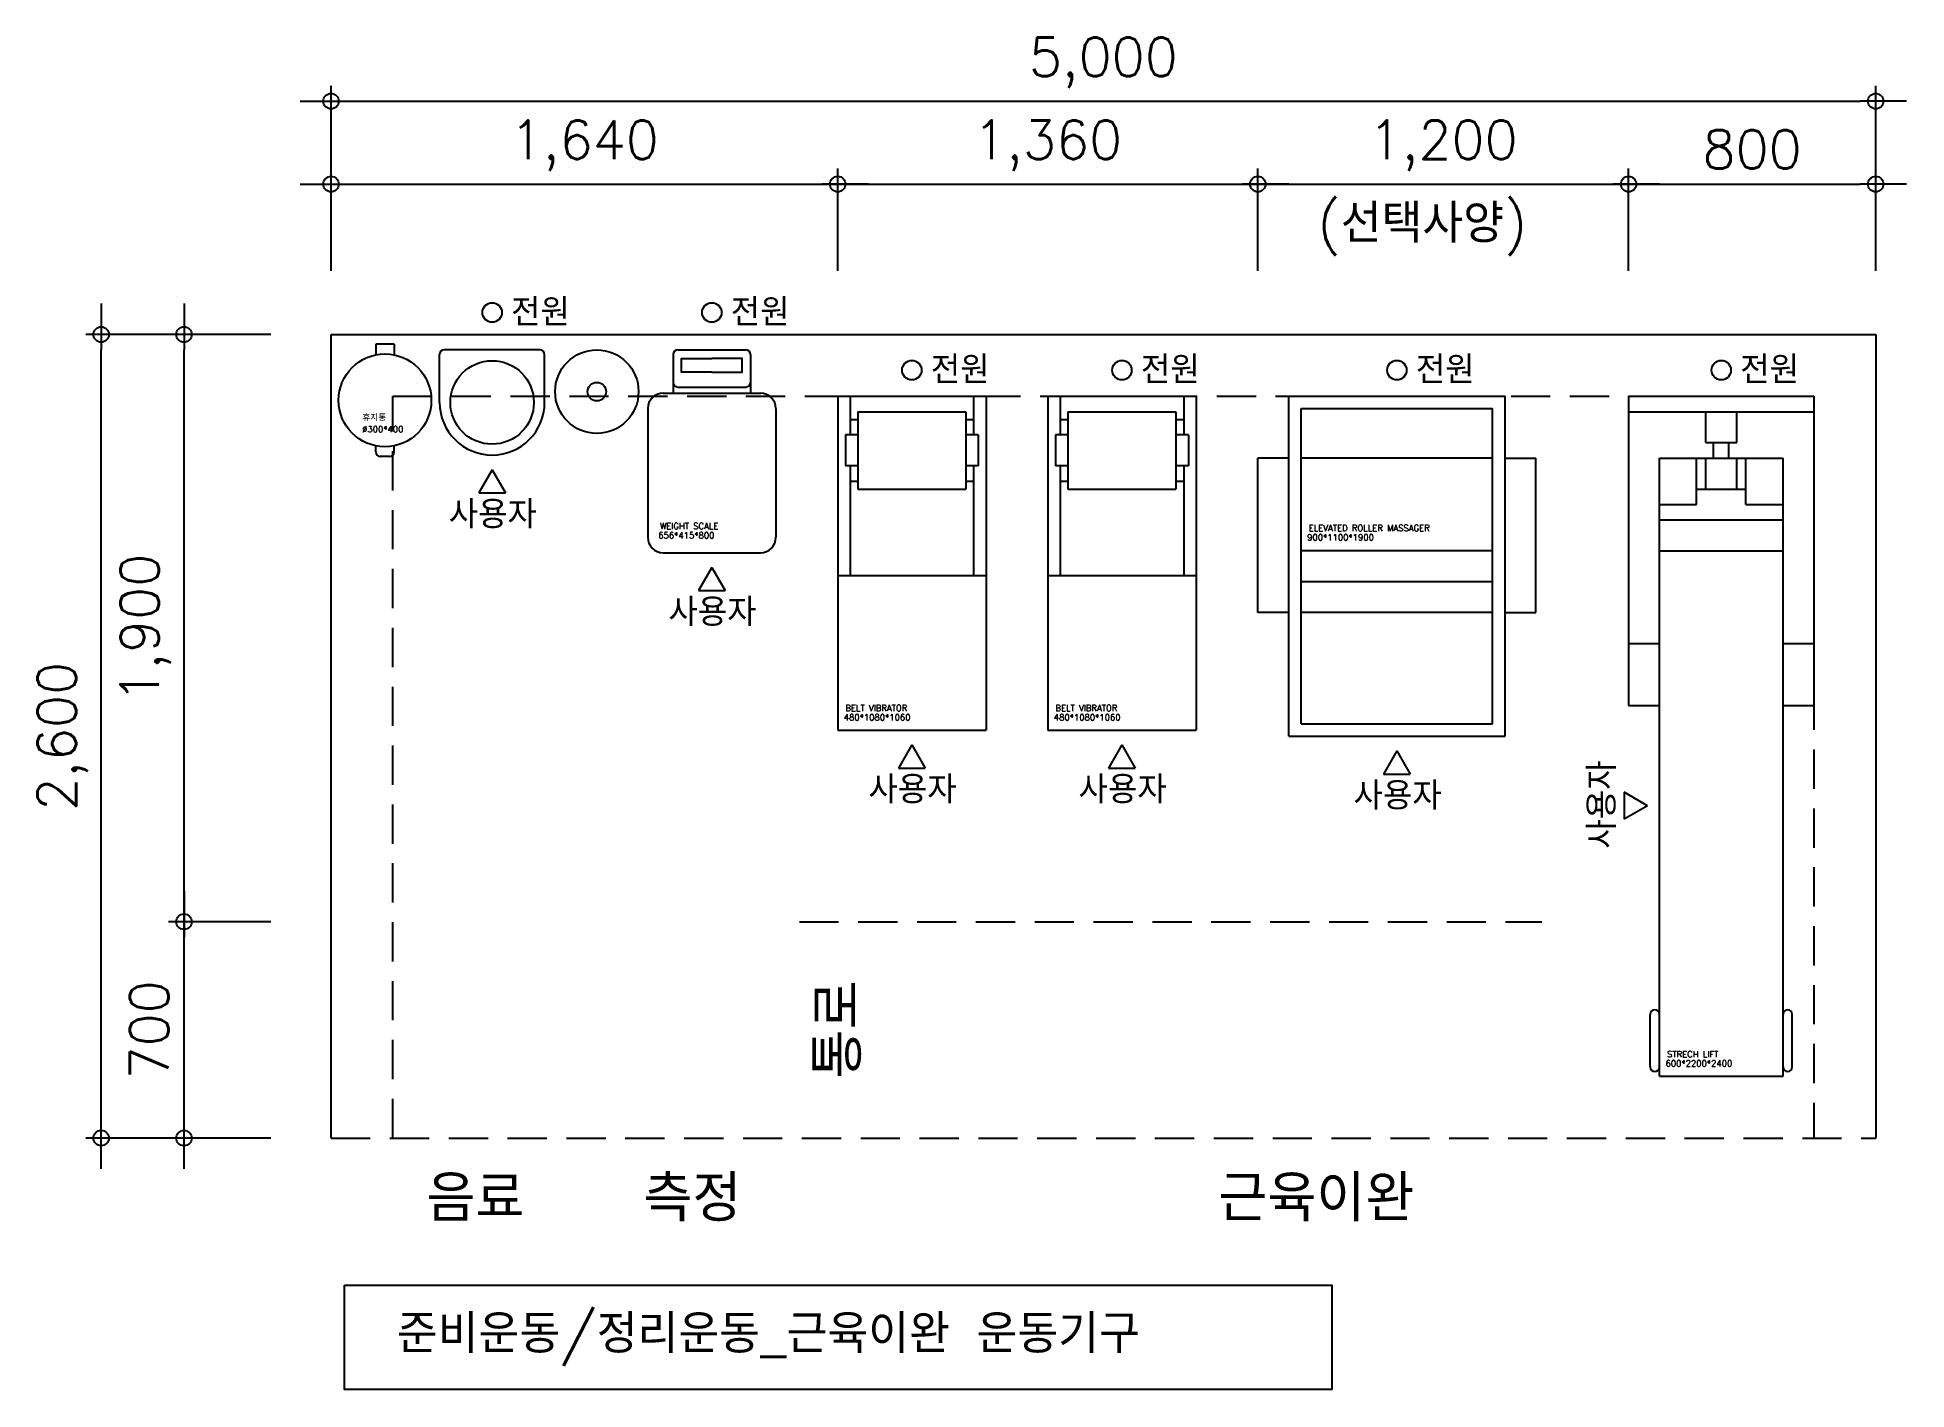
# Model space of a CAD drawing. Extents: x 9298 to 15349, y 47496 to 51871.
import ezdxf
from ezdxf.enums import TextEntityAlignment as Align

# ---------------------------------------------------------------- set-up
doc = ezdxf.new("R2010")
doc.units = 0
doc.header["$LTSCALE"] = 20
doc.header["$MEASUREMENT"] = 0
doc.linetypes.add('HIDDEN', pattern=[9.525, 6.35, -3.175])
doc.layers.get('0').update_dxf_attribs({"linetype": 'CONTINUOUS'})
doc.layers.get('DEFPOINTS').update_dxf_attribs({"linetype": 'CONTINUOUS'})
for name, color, linetype in [('1CONTINUOUS', 1, 'CONTINUOUS'), ('1HIDDEN', 1, 'HIDDEN'), ('2CONTINUOUS', 2, 'CONTINUOUS'), ('2HIDDEN', 2, 'HIDDEN'), ('3CONTINUOUS', 3, 'CONTINUOUS'), ('3TEXT', 3, 'CONTINUOUS'), ('4ele', 4, 'CONTINUOUS')]:
    doc.layers.add(name, color=color, linetype=linetype)
doc.styles.add('K_GEN', font='romans.shx', dxfattribs={"bigfont": 'whgtxt.shx'})
doc.styles.add('WHG', font='romans', dxfattribs={"bigfont": 'whgtxt'})
doc.dimstyles.new('STANDARD_WS', dxfattribs={"dimtxt": 2.5, "dimasz": 2.5, "dimexe": 1.25, "dimexo": 0.625, "dimtad": 1, "dimdec": 4, "dimdsep": 46, "dimtxsty": 'Standard', "dimcen": 2.5, "dimadec": 0, "dimazin": 0, "dimtfac": 1, "dimtdec": 4, "dimtmove": 0, "dimatfit": 3, "dimfxl": 0, "dimtolj": 1, "dimtzin": 0, "dimarcsym": 0})

# ---------------------------------------------------------------- blocks, each defined once
blk = doc.blocks.new('_CIDOTB')
at = {"color": 0, "linetype": 'ByBlock'}
blk.add_line((2, 0), (-1, 0), dxfattribs=at)
blk.add_circle((0, 0), 0.5, dxfattribs=at)
blk = doc.blocks.new('*D4')
at = {"layer": '4ele', "lineweight": -2}
for p, q in [((9785.8, 50910.2), (9454.7, 50910.2)), ((9504.7, 48360.2), (9504.7, 50860.2)), ((9785.8, 48310.2), (9454.7, 48310.2))]:
    blk.add_line(p, q, dxfattribs=at)
at = {"layer": 'DEFPOINTS', "color": 0}
for p in [(9504.7, 50910.2), (9835.8, 50910.2), (9835.8, 48310.2)]:
    blk.add_point(p, dxfattribs=at)
at = {"layer": '4ele', "lineweight": -2, "xscale": 50, "yscale": 50, "zscale": 50}
for p, rotation in [((9504.7, 50910.2), 90), ((9504.7, 48310.2), 270)]:
    blk.add_blockref('_CIDOTB', p, dxfattribs=dict(at, rotation=rotation))
at = {"layer": '4ele', "insert": (9380.3, 49610.2), "char_height": 125, "attachment_point": 5, "rotation": 90, "style": 'K_GEN'}
blk.add_mtext('\\A1;2,600', dxfattribs=at)
blk = doc.blocks.new('DIMDOT')
blk.add_line((-2, 0), (2, 0))
blk.add_circle((0, 0), 0.5)
blk = doc.blocks.new('*D3')
at = {"layer": '4ele', "lineweight": -2}
for p, q in [((10054, 49010.2), (9722.9, 49010.2)), ((9772.9, 48360.2), (9772.9, 48960.2)), ((10054, 48310.2), (9722.9, 48310.2))]:
    blk.add_line(p, q, dxfattribs=at)
at = {"layer": 'DEFPOINTS', "color": 0}
for p in [(9772.9, 49010.2), (10104, 49010.2), (10104, 48310.2)]:
    blk.add_point(p, dxfattribs=at)
at = {"layer": '4ele', "lineweight": -2, "xscale": 50, "yscale": 50, "zscale": 50}
for p, rotation in [((9772.9, 49010.2), 90), ((9772.9, 48310.2), 270)]:
    blk.add_blockref('_CIDOTB', p, dxfattribs=dict(at, rotation=rotation))
at = {"layer": '4ele', "insert": (9660.4, 48660.2), "char_height": 125, "attachment_point": 5, "rotation": 90, "style": 'K_GEN'}
blk.add_mtext('\\A1;700', dxfattribs=at)
blk = doc.blocks.new('*D5')
at = {"layer": '4ele', "lineweight": -2}
for p, q in [((10248.9, 51383.9), (10248.9, 51715)), ((15248.9, 51383.9), (15248.9, 51715)), ((10298.9, 51665), (15198.9, 51665))]:
    blk.add_line(p, q, dxfattribs=at)
at = {"layer": 'DEFPOINTS', "color": 0}
for p in [(15248.9, 51665), (10248.9, 51333.9), (15248.9, 51333.9)]:
    blk.add_point(p, dxfattribs=at)
at = {"layer": '4ele', "lineweight": -2, "xscale": 50, "yscale": 50, "zscale": 50, "rotation": 180}
blk.add_blockref('_CIDOTB', (10248.9, 51665), dxfattribs=at)
at = {"layer": '4ele', "lineweight": -2, "xscale": 50, "yscale": 50, "zscale": 50}
blk.add_blockref('_CIDOTB', (15248.9, 51665), dxfattribs=at)
at = {"layer": '4ele', "insert": (12748.9, 51789.4), "char_height": 125, "attachment_point": 5, "style": 'K_GEN'}
blk.add_mtext('\\A1;5,000', dxfattribs=at)
blk = doc.blocks.new('*D7')
at = {"layer": '4ele', "lineweight": -2}
for p, q in [((11888.9, 51115.7), (11888.9, 51446.8)), ((13248.9, 51115.7), (13248.9, 51446.8)), ((11938.9, 51396.8), (13198.9, 51396.8))]:
    blk.add_line(p, q, dxfattribs=at)
at = {"layer": 'DEFPOINTS', "color": 0}
for p in [(13248.9, 51396.8), (11888.9, 51065.7), (13248.9, 51065.7)]:
    blk.add_point(p, dxfattribs=at)
at = {"layer": '4ele', "lineweight": -2, "xscale": 50, "yscale": 50, "zscale": 50, "rotation": 180}
blk.add_blockref('_CIDOTB', (11888.9, 51396.8), dxfattribs=at)
at = {"layer": '4ele', "lineweight": -2, "xscale": 50, "yscale": 50, "zscale": 50}
blk.add_blockref('_CIDOTB', (13248.9, 51396.8), dxfattribs=at)
at = {"layer": '4ele', "insert": (12568.9, 51521.2), "char_height": 125, "attachment_point": 5, "style": 'K_GEN'}
blk.add_mtext('\\A1;1,360', dxfattribs=at)
blk = doc.blocks.new('*D2')
at = {"layer": '4ele', "lineweight": -2}
for p, q in [((10054, 50910.2), (9722.9, 50910.2)), ((9772.9, 49060.2), (9772.9, 50860.2)), ((10054, 49010.2), (9722.9, 49010.2))]:
    blk.add_line(p, q, dxfattribs=at)
at = {"layer": 'DEFPOINTS', "color": 0}
for p in [(9772.9, 50910.2), (10104, 50910.2), (10104, 49010.2)]:
    blk.add_point(p, dxfattribs=at)
at = {"layer": '4ele', "lineweight": -2, "xscale": 50, "yscale": 50, "zscale": 50}
for p, rotation in [((9772.9, 50910.2), 90), ((9772.9, 49010.2), 270)]:
    blk.add_blockref('_CIDOTB', p, dxfattribs=dict(at, rotation=rotation))
at = {"layer": '4ele', "insert": (9648.5, 49960.2), "char_height": 125, "attachment_point": 5, "rotation": 90, "style": 'K_GEN'}
blk.add_mtext('\\A1;1,900', dxfattribs=at)
blk = doc.blocks.new('*D6')
at = {"layer": '4ele', "lineweight": -2}
for p, q in [((10248.9, 51115.7), (10248.9, 51446.8)), ((11888.9, 51115.7), (11888.9, 51446.8)), ((10298.9, 51396.8), (11838.9, 51396.8))]:
    blk.add_line(p, q, dxfattribs=at)
at = {"layer": 'DEFPOINTS', "color": 0}
for p in [(11888.9, 51396.8), (10248.9, 51065.7), (11888.9, 51065.7)]:
    blk.add_point(p, dxfattribs=at)
at = {"layer": '4ele', "lineweight": -2, "xscale": 50, "yscale": 50, "zscale": 50, "rotation": 180}
blk.add_blockref('_CIDOTB', (10248.9, 51396.8), dxfattribs=at)
at = {"layer": '4ele', "lineweight": -2, "xscale": 50, "yscale": 50, "zscale": 50}
blk.add_blockref('_CIDOTB', (11888.9, 51396.8), dxfattribs=at)
at = {"layer": '4ele', "insert": (11068.9, 51521.2), "char_height": 125, "attachment_point": 5, "style": 'K_GEN'}
blk.add_mtext('\\A1;1,640', dxfattribs=at)
blk = doc.blocks.new('*D8')
at = {"layer": '4ele', "lineweight": -2}
for p, q in [((13248.9, 51115.7), (13248.9, 51446.8)), ((14448.9, 51115.7), (14448.9, 51446.8)), ((13298.9, 51396.8), (14398.9, 51396.8))]:
    blk.add_line(p, q, dxfattribs=at)
at = {"layer": 'DEFPOINTS', "color": 0}
for p in [(14448.9, 51396.8), (13248.9, 51065.7), (14448.9, 51065.7)]:
    blk.add_point(p, dxfattribs=at)
at = {"layer": '4ele', "lineweight": -2, "xscale": 50, "yscale": 50, "zscale": 50, "rotation": 180}
blk.add_blockref('_CIDOTB', (13248.9, 51396.8), dxfattribs=at)
at = {"layer": '4ele', "lineweight": -2, "xscale": 50, "yscale": 50, "zscale": 50}
blk.add_blockref('_CIDOTB', (14448.9, 51396.8), dxfattribs=at)
at = {"layer": '4ele', "insert": (13848.9, 51521.2), "char_height": 125, "attachment_point": 5, "style": 'K_GEN'}
blk.add_mtext('\\A1;1,200', dxfattribs=at)
blk = doc.blocks.new('*D9')
at = {"layer": '4ele', "lineweight": -2}
for p, q in [((14448.9, 51115.7), (14448.9, 51446.8)), ((15248.9, 51115.7), (15248.9, 51446.8)), ((14498.9, 51396.8), (15198.9, 51396.8))]:
    blk.add_line(p, q, dxfattribs=at)
at = {"layer": 'DEFPOINTS', "color": 0}
for p in [(15248.9, 51396.8), (14448.9, 51065.7), (15248.9, 51065.7)]:
    blk.add_point(p, dxfattribs=at)
at = {"layer": '4ele', "lineweight": -2, "xscale": 50, "yscale": 50, "zscale": 50, "rotation": 180}
blk.add_blockref('_CIDOTB', (14448.9, 51396.8), dxfattribs=at)
at = {"layer": '4ele', "lineweight": -2, "xscale": 50, "yscale": 50, "zscale": 50}
blk.add_blockref('_CIDOTB', (15248.9, 51396.8), dxfattribs=at)
at = {"layer": '4ele', "insert": (14848.9, 51509.3), "char_height": 125, "attachment_point": 5, "style": 'K_GEN'}
blk.add_mtext('\\A1;800', dxfattribs=at)

msp = doc.modelspace()

# ---------------------------------------------------------------- linework, layer by layer
at = {"layer": '1CONTINUOUS'}
for p, q in [((10770.34, 50472.67), (10726.95, 50397.52)), ((10770.34, 50472.67), (10813.72, 50397.52)), ((10726.95, 50397.52), (10813.72, 50397.52)), ((11481.43, 50156.67), (11438.04, 50081.53)), ((11481.43, 50156.67), (11524.81, 50081.53)), ((11438.04, 50081.53), (11524.81, 50081.53)), ((12128.93, 49582.67), (12085.54, 49507.53)), ((12128.93, 49582.67), (12172.31, 49507.53)), ((12808.93, 49582.67), (12765.54, 49507.53)), ((12808.93, 49582.67), (12852.31, 49507.53)), ((13698.93, 49562.67), (13655.54, 49487.53)), ((13698.93, 49562.67), (13742.31, 49487.53)), ((12085.54, 49507.53), (12172.31, 49507.53)), ((12765.54, 49507.53), (12852.31, 49507.53)), ((13655.54, 49487.53), (13742.31, 49487.53)), ((14434.89, 49429.05), (14434.89, 49342.28)), ((14510.03, 49385.67), (14434.89, 49429.05)), ((14510.03, 49385.67), (14434.89, 49342.28))]:
    msp.add_line(p, q, dxfattribs=at)
at = {"layer": '1HIDDEN'}
for p, q in [((10448.93, 48310.25), (10448.93, 50710.25)), ((10448.93, 50710.25), (15048.93, 50710.25)), ((15048.93, 50710.25), (15048.93, 48310.25))]:
    msp.add_line(p, q, dxfattribs=at)
at = {"layer": '2CONTINUOUS', "color": 6}
for p, q in [((10393.33, 50879), (10393.33, 50844.2)), ((10453.33, 50879), (10393.33, 50879)), ((10453.33, 50879), (10453.33, 50844.2)), ((10600.34, 50690.25), (10600.34, 50845.25)), ((10925.34, 50860.25), (10615.34, 50860.25)), ((10940.34, 50690.25), (10940.34, 50845.25)), ((11356.43, 50845.25), (11356.43, 50720.25)), ((11371.43, 50860.25), (11591.43, 50860.25)), ((11606.43, 50845.25), (11606.43, 50720.25)), ((11323.93, 50720.25), (11638.93, 50720.25)), ((11371.43, 50740.25), (11591.43, 50740.25)), ((11888.93, 50710.25), (11888.93, 49630.25)), ((11888.93, 50710.25), (12368.93, 50710.25)), ((11928.93, 50710.25), (11928.93, 50585.25)), ((12328.93, 50710.25), (12328.93, 50585.25)), ((12368.93, 50710.25), (12368.93, 49630.25)), ((12568.93, 50710.25), (13048.93, 50710.25)), ((12568.93, 50710.25), (12568.93, 49630.25)), ((12608.93, 50710.25), (12608.93, 50585.25)), ((13008.93, 50710.25), (13008.93, 50585.25)), ((13048.93, 50710.25), (13048.93, 49630.25)), ((13348.93, 49610.25), (13348.93, 50710.25)), ((13348.93, 50710.25), (14048.93, 50710.25)), ((14048.93, 49610.25), (14048.93, 50710.25)), ((14448.93, 50710.25), (14448.93, 49710.25)), ((14448.93, 50710.25), (15048.93, 50710.25)), ((15048.93, 50710.25), (15048.93, 49710.25)), ((11273.93, 50670.25), (11273.93, 50254.25)), ((11688.93, 50670.25), (11688.93, 50254.25)), ((11953.93, 50660.25), (12303.93, 50660.25)), ((11953.93, 50660.25), (11953.93, 50410.25)), ((12303.93, 50660.25), (12303.93, 50410.25)), ((12633.93, 50660.25), (12983.93, 50660.25)), ((12633.93, 50660.25), (12633.93, 50410.25)), ((12983.93, 50660.25), (12983.93, 50410.25)), ((13388.93, 49650.25), (13388.93, 50670.25)), ((13388.93, 50670.25), (14008.93, 50670.25)), ((14008.93, 49650.25), (14008.93, 50670.25)), ((14448.93, 50660.25), (15048.93, 50660.25)), ((14698.93, 50560.25), (14698.93, 50660.25)), ((14798.93, 50560.25), (14798.93, 50660.25)), ((11913.93, 50585.25), (11913.93, 50485.25)), ((11953.93, 50585.25), (11913.93, 50585.25)), ((11928.93, 50635.25), (11953.93, 50635.25)), ((12303.93, 50635.25), (12328.93, 50635.25)), ((12343.93, 50585.25), (12303.93, 50585.25)), ((12343.93, 50585.25), (12343.93, 50485.25)), ((12633.93, 50585.25), (12593.93, 50585.25)), ((12593.93, 50585.25), (12593.93, 50485.25)), ((12608.93, 50635.25), (12633.93, 50635.25)), ((12983.93, 50635.25), (13008.93, 50635.25)), ((13023.93, 50585.25), (12983.93, 50585.25)), ((13023.93, 50585.25), (13023.93, 50485.25)), ((10393.33, 50530.46), (10393.33, 50550.26)), ((10453.33, 50530.46), (10453.33, 50550.26)), ((14698.93, 50560.25), (14798.93, 50560.25)), ((14723.93, 50510.25), (14723.93, 50560.25)), ((14773.93, 50510.25), (14773.93, 50560.25)), ((10438.33, 50515.46), (10408.33, 50515.46)), ((11953.93, 50485.25), (11913.93, 50485.25)), ((11928.93, 50485.25), (11928.93, 50130.25)), ((12343.93, 50485.25), (12303.93, 50485.25)), ((12328.93, 50485.25), (12328.93, 50130.25)), ((12633.93, 50485.25), (12593.93, 50485.25)), ((12608.93, 50485.25), (12608.93, 50130.25)), ((13023.93, 50485.25), (12983.93, 50485.25)), ((13008.93, 50485.25), (13008.93, 50130.25)), ((13248.93, 50010.25), (13248.93, 50510.25)), ((13348.93, 50510.25), (13248.93, 50510.25)), ((14008.93, 50510.25), (13388.93, 50510.25)), ((14048.93, 50510.25), (14148.93, 50510.25)), ((14148.93, 50010.25), (14148.93, 50510.25)), ((14548.93, 48510.25), (14548.93, 50510.25)), ((14548.93, 50510.25), (14948.93, 50510.25)), ((14668.93, 50360.25), (14668.93, 50510.25)), ((14698.93, 50410.25), (14698.93, 50510.25)), ((14798.93, 50410.25), (14798.93, 50510.25)), ((14828.93, 50360.25), (14828.93, 50510.25)), ((14948.93, 48510.25), (14948.93, 50510.25)), ((11928.93, 50435.25), (11953.93, 50435.25)), ((11953.93, 50410.25), (12303.93, 50410.25)), ((12303.93, 50435.25), (12328.93, 50435.25)), ((12608.93, 50435.25), (12633.93, 50435.25)), ((12633.93, 50410.25), (12983.93, 50410.25)), ((12983.93, 50435.25), (13008.93, 50435.25)), ((14668.93, 50410.25), (14828.93, 50410.25)), ((14548.93, 50360.25), (14668.93, 50360.25)), ((14828.93, 50360.25), (14948.93, 50360.25)), ((14548.93, 50310.25), (14948.93, 50310.25)), ((11323.93, 50204.25), (11638.93, 50204.25)), ((14008.93, 50210.25), (13388.93, 50210.25)), ((14548.93, 50210.25), (14948.93, 50210.25)), ((11888.93, 50130.25), (12368.93, 50130.25)), ((12568.93, 50130.25), (13048.93, 50130.25)), ((14008.93, 50110.25), (13388.93, 50110.25)), ((13348.93, 50010.25), (13248.93, 50010.25)), ((14008.93, 50010.25), (13388.93, 50010.25)), ((14048.93, 50010.25), (14148.93, 50010.25)), ((14448.93, 49910.25), (14548.93, 49910.25)), ((14948.93, 49910.25), (15048.93, 49910.25)), ((14448.93, 49710.25), (14548.93, 49710.25)), ((14948.93, 49710.25), (15048.93, 49710.25)), ((11888.93, 49630.25), (12368.93, 49630.25)), ((12568.93, 49630.25), (13048.93, 49630.25)), ((13388.93, 49650.25), (14008.93, 49650.25)), ((13348.93, 49610.25), (14048.93, 49610.25)), ((14518.93, 48540.25), (14518.93, 48710.25)), ((14978.93, 48540.25), (14978.93, 48710.25)), ((14548.93, 48510.25), (14948.93, 48510.25))]:
    msp.add_line(p, q, dxfattribs=at)
for points in [[(11481.43, 50788.03), (11382.92, 50788.03), (11382.92, 50832.6), (11481.43, 50832.6)], [(11481.43, 50788.03), (11579.93, 50788.03), (11579.93, 50832.6), (11481.43, 50832.6)]]:
    msp.add_lwpolyline(points, dxfattribs=at)
msp.add_lwpolyline([(10292.29, 47834.77), (13488.45, 47834.77), (13488.45, 47496.43), (10292.29, 47496.43)], close=True, dxfattribs=at)
for centre, radius in [((10770.34, 50981.26), 31.51), ((11481.43, 50981.26), 31.51), ((10423.33, 50697.23), 150), ((11109.24, 50725.25), 135), ((12128.93, 50794.81), 31.51), ((12808.93, 50794.81), 31.51), ((13698.93, 50794.81), 31.51), ((14748.93, 50794.81), 31.51), ((10770.34, 50690.25), 135), ((11109.24, 50725.25), 30)]:
    msp.add_circle(centre, radius, dxfattribs=at)
for centre, radius, start, end in [((10615.34, 50845.25), 15, 90, 180), ((10925.34, 50845.25), 15, 0, 90), ((11371.43, 50845.25), 15, 90, 180), ((11591.43, 50845.25), 15, 0, 90), ((11323.93, 50670.25), 50, 90, 180), ((11371.43, 50755.25), 15, 180, 270), ((11591.43, 50755.25), 15, 270, 360), ((11638.93, 50670.25), 50, 360, 90), ((10770.34, 50690.25), 170, 180, 0), ((10408.33, 50530.46), 15, 180, 270), ((10438.33, 50530.46), 15, 270, 360), ((11323.93, 50254.25), 50, 180, 270), ((11638.93, 50254.25), 50, 270, 360), ((14533.93, 48710.25), 15, 0, 180), ((14963.93, 48710.25), 15, 0, 180), ((14533.93, 48540.25), 15, 180, 0), ((14963.93, 48540.25), 15, 180, 0)]:
    msp.add_arc(centre, radius, start, end, dxfattribs=at)
at = {"layer": '2HIDDEN', "color": 9}
for p, q in [((11764.71, 49010.25), (14168.16, 49010.25)), ((10248.93, 48310.25), (15248.93, 48310.25))]:
    msp.add_line(p, q, dxfattribs=at)
at = {"layer": '3CONTINUOUS'}
for p, q in [((10248.93, 48310.25), (10248.93, 50910.25)), ((10248.93, 50910.25), (15248.93, 50910.25)), ((15248.93, 50910.25), (15248.93, 48310.25))]:
    msp.add_line(p, q, dxfattribs=at)

# ---------------------------------------------------------------- texts
at = {"layer": '1CONTINUOUS', "linetype": 'Continuous', "style": 'K_GEN'}
for s, p in [('전원', (10926.81, 50937.41)), ('전원', (11637.9, 50937.41)), ('전원', (12285.4, 50750.96)), ('전원', (12965.4, 50750.96)), ('전원', (13855.4, 50750.96)), ('전원', (14905.4, 50750.96)), ('사용자', (10772.71, 50282.89)), ('사용자', (11483.8, 49966.9)), ('사용자', (12131.3, 49392.9)), ('사용자', (12811.3, 49392.9)), ('사용자', (13701.3, 49372.9))]:
    msp.add_text(s, height=90, dxfattribs=at).set_placement(p, align=Align.CENTER)
msp.add_text('사용자', height=90, rotation=90, dxfattribs=at).set_placement((14408.1, 49389.47), align=Align.CENTER)
at = {"layer": '3TEXT', "color": 3, "linetype": 'Continuous', "style": 'K_GEN'}
msp.add_text('통로', height=150, rotation=90, dxfattribs=at).set_placement((11965.65, 48502.87))
for s, height, p in [('음료', 150, (10557.45, 48040.61)), ('측정', 150, (11259.88, 48040.61)), ('근육이완', 150, (13120.96, 48040.61)), ('준비운동/정리운동_근육이완 운동기구', 125, (10461.82, 47614.79))]:
    msp.add_text(s, height=height, dxfattribs=at).set_placement(p)
at = {"layer": '4ele', "style": 'K_GEN'}
msp.add_text('(선택사양)', height=125, dxfattribs=at).set_placement((13442, 51207.37))
at = {"layer": 'DEFPOINTS', "style": 'WHG'}
for s, p in [('휴지통', (10350.09, 50630.69)), ('%%c300*400', (10349.37, 50593.9)), ('WEIGHT SCALE', (11313.19, 50280.42)), ('ELEVATED ROLLER MASSAGER', (13413.54, 50273.88)), ('656*415*800', (11308.21, 50250.42)), ('900*1100*1900', (13408.57, 50243.88)), ('480*1080*1060', (11908.57, 49661.77)), ('BELT VIBRATOR', (11913.54, 49691.77)), ('480*1080*1060', (12588.57, 49661.77)), ('BELT VIBRATOR', (12593.54, 49691.77)), ('STRECH LIFT', (14573.54, 48571.77)), ('600*2200*2400', (14568.57, 48541.77))]:
    msp.add_text(s, height=20, dxfattribs=at).set_placement(p)

# ---------------------------------------------------------------- dimensions: what is measured, and where the dimension line sits
at = {"layer": '4ele'}
for base, p1, p2, angle, picture, middle in [((15248.93, 51665.02), (10248.93, 51333.94), (15248.93, 51333.94), 360, '*D5', (12748.93, 51789.43)), ((11888.93, 51396.8), (10248.93, 51065.72), (11888.93, 51065.72), 360, '*D6', (11068.93, 51521.21)), ((13248.93, 51396.8), (11888.93, 51065.72), (13248.93, 51065.72), 360, '*D7', (12568.93, 51521.21)), ((14448.93, 51396.8), (13248.93, 51065.72), (14448.93, 51065.72), 360, '*D8', (13848.93, 51521.21)), ((15248.93, 51396.8), (14448.93, 51065.72), (15248.93, 51065.72), 360, '*D9', (14848.93, 51509.3)), ((9504.73, 50910.25), (9835.82, 48310.25), (9835.82, 50910.25), 90, '*D4', (9380.32, 49610.25)), ((9772.95, 50910.25), (10104.04, 49010.25), (10104.04, 50910.25), 90, '*D2', (9648.54, 49960.25)), ((9772.95, 49010.25), (10104.04, 48310.25), (10104.04, 49010.25), 90, '*D3', (9660.45, 48660.25))]:
    dim = msp.add_linear_dim(base=base, p1=p1, p2=p2, angle=angle, dimstyle='STANDARD_WS', override={"dimscale": 50, "dimasz": 1, "dimexe": 1, "dimexo": 1, "dimgap": 1, "dimdec": 1, "dimlunit": 6, "dimtxsty": 'K_GEN', "dimblk": 'DIMDOT', "dimblk1": '_CIDOTB', "dimblk2": '_CIDOTB', "dimsah": 1, "dimcen": 1, "dimdle": 1.5, "dimclrd": 256, "dimclre": 256, "dimclrt": 256, "dimtix": 1, "dimtmove": 2, "dimtvp": 1}, dxfattribs=at)
    dim.commit()
    dim.dimension.update_dxf_attribs({"geometry": picture, "text_midpoint": middle})

doc.saveas('drawing.dxf')
